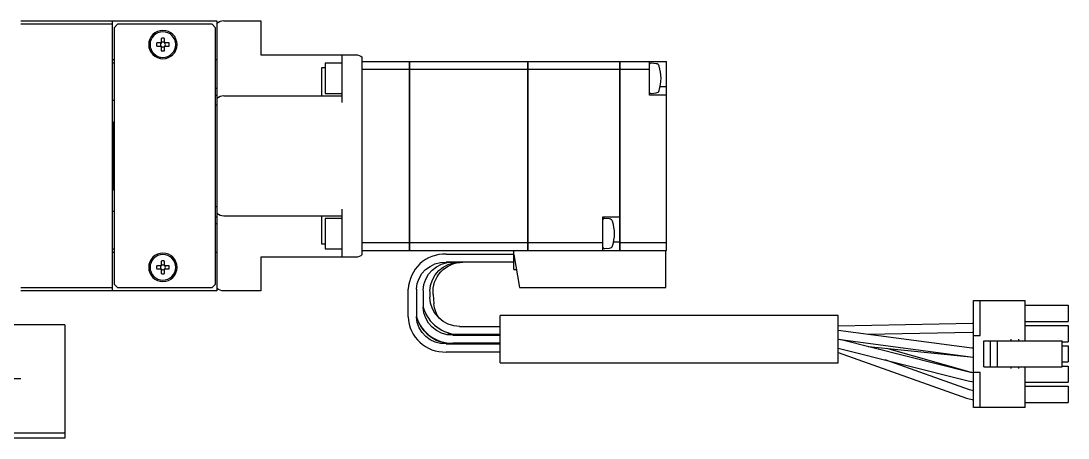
# Model space of a CAD drawing. Extents: x 0 to 762, y -8 to 465.
# Drawn here: x 606.8 to 761.7, y 281.3 to 343.1 of the extents above; entities that cross this region are included whole.
import ezdxf

# ---------------------------------------------------------------- set-up
doc = ezdxf.new("R2010")
doc.units = 0
doc.header["$LTSCALE"] = 0.5
doc.linetypes.add('CENTER', pattern=[50.8, 31.75, -6.35, 6.35, -6.35])
doc.layers.add('MSM_CENTER', color=1, linetype='CENTER')
doc.layers.add('MSM_CONTINUOUS', color=7, linetype='CONTINUOUS')

msp = doc.modelspace()

# ---------------------------------------------------------------- linework, layer by layer
at = {"layer": 'MSM_CENTER'}
msp.add_line((606.79, 290.1), (600.79, 290.1), dxfattribs=at)
at = {"layer": 'MSM_CONTINUOUS'}
for p, q in [((606.79, 343.1), (635.79, 343.1)), ((620.29, 342.6), (606.79, 342.6)), ((620.29, 343.1), (620.29, 303.1)), ((621.09, 342.6), (620.59, 342.1)), ((635.09, 342.6), (621.09, 342.6)), ((635.59, 342.1), (635.09, 342.6)), ((635.79, 343.1), (635.79, 303.1)), ((636.79, 343.1), (642.29, 343.1)), ((642.29, 343.1), (642.29, 338.1)), ((620.59, 342.1), (620.59, 304.1)), ((635.59, 304.1), (635.59, 342.1)), ((627.55, 339.84), (626.87, 339.84)), ((626.87, 339.36), (627.55, 339.36)), ((627.55, 340.52), (627.55, 339.84)), ((627.55, 339.36), (627.55, 338.69)), ((628.03, 339.84), (628.03, 340.52)), ((628.71, 339.84), (628.03, 339.84)), ((628.03, 338.69), (628.03, 339.36)), ((628.03, 339.36), (628.71, 339.36)), ((642.29, 338.1), (656.29, 338.1)), ((654.29, 331), (654.29, 338.1)), ((657.29, 308.49), (657.29, 337.72)), ((620.59, 337.35), (620.29, 337.35)), ((620.59, 336.85), (620.29, 336.85)), ((635.79, 337.35), (635.59, 337.35)), ((651.29, 336.19), (651.79, 336.19)), ((651.29, 332), (651.29, 336.19)), ((651.79, 336.85), (651.79, 332.35)), ((654.29, 336.85), (651.79, 336.85)), ((657.29, 337.1), (664.28, 337.1)), ((664.28, 309.1), (664.28, 337.1)), ((664.29, 337.09), (664.28, 337.09)), ((664.29, 337.1), (681.78, 337.1)), ((664.29, 337.1), (664.29, 309.1)), ((681.78, 309.1), (681.78, 337.1)), ((681.79, 337.09), (681.78, 337.09)), ((681.79, 337.1), (695.39, 337.1)), ((681.79, 337.1), (681.79, 309.1)), ((695.39, 309.1), (695.39, 337.1)), ((695.39, 337.09), (695.4, 337.09)), ((695.4, 337.1), (702.29, 337.1)), ((695.4, 337.1), (695.4, 309.1)), ((699.79, 332.1), (699.79, 337.1)), ((700.77, 336.77), (700, 336.84)), ((702.29, 309.1), (702.29, 337.1)), ((657.29, 335.95), (664.28, 335.95)), ((664.29, 335.95), (664.28, 335.95)), ((664.29, 335.95), (681.78, 335.95)), ((681.79, 335.95), (681.78, 335.95)), ((681.79, 335.95), (695.39, 335.95)), ((695.39, 335.95), (695.4, 335.95)), ((695.4, 335.95), (699.79, 335.95)), ((635.79, 333.1), (635.59, 333.1)), ((702.29, 333.35), (701.35, 333.35)), ((635.59, 332.1), (635.79, 332.1)), ((636.79, 332), (654.29, 332)), ((651.79, 332.35), (654.29, 332.35)), ((702.29, 332.1), (699.79, 332.1)), ((700, 332.37), (700.77, 332.44)), ((620.29, 331.35), (620.59, 331.35)), ((635.79, 330.6), (635.59, 330.6)), ((620.49, 328.1), (620.29, 327.9)), ((620.49, 328.1), (620.49, 318.1)), ((620.59, 328.1), (620.49, 328.1)), ((620.29, 318.3), (620.49, 318.1)), ((620.49, 318.1), (620.59, 318.1)), ((620.59, 314.85), (620.29, 314.85)), ((635.59, 315.6), (635.79, 315.6)), ((654.29, 308.1), (654.29, 315.2)), ((635.59, 314.1), (635.79, 314.1)), ((635.59, 313.1), (635.79, 313.1)), ((654.29, 314.2), (636.79, 314.2)), ((651.29, 310.02), (651.29, 314.2)), ((651.79, 313.85), (651.79, 309.35)), ((654.29, 313.85), (651.79, 313.85)), ((692.89, 314.1), (695.39, 314.1)), ((692.89, 309.1), (692.89, 314.1)), ((693.88, 313.77), (693.11, 313.84)), ((651.79, 310.02), (651.29, 310.02)), ((657.29, 310.26), (664.28, 310.26)), ((664.29, 310.26), (664.28, 310.26)), ((664.29, 310.26), (681.78, 310.26)), ((681.79, 310.26), (681.78, 310.26)), ((681.79, 310.26), (692.89, 310.26)), ((695.39, 310.35), (694.46, 310.35)), ((695.39, 310.26), (695.4, 310.26)), ((695.4, 310.26), (702.29, 310.26)), ((620.29, 309.35), (620.59, 309.35)), ((620.29, 308.85), (620.59, 308.85)), ((635.59, 308.85), (635.79, 308.85)), ((651.79, 309.35), (654.29, 309.35)), ((657.29, 309.1), (664.28, 309.1)), ((664.29, 309.11), (664.28, 309.11)), ((664.29, 309.1), (702.29, 309.1)), ((669.69, 308.55), (679.69, 308.55)), ((679.69, 306.3), (679.69, 309.1)), ((679.69, 308.5), (680.55, 303.6)), ((681.79, 309.11), (681.78, 309.11)), ((693.11, 309.37), (693.88, 309.44)), ((695.39, 309.11), (695.4, 309.11)), ((702.19, 303.6), (702.19, 309.1)), ((627.55, 306.84), (626.87, 306.84)), ((627.55, 307.52), (627.55, 306.84)), ((628.03, 306.84), (628.03, 307.52)), ((628.71, 306.84), (628.03, 306.84)), ((656.29, 308.1), (642.29, 308.1)), ((642.29, 308.1), (642.29, 303.1)), ((679.69, 307.35), (669.69, 307.35)), ((672.17, 307.35), (671.93, 307.35)), ((626.87, 306.36), (627.55, 306.36)), ((627.55, 306.36), (627.55, 305.69)), ((628.03, 305.69), (628.03, 306.36)), ((628.03, 306.36), (628.71, 306.36)), ((679.69, 306.3), (680.08, 306.3)), ((606.79, 303.6), (620.29, 303.6)), ((620.59, 304.1), (621.09, 303.6)), ((621.09, 303.6), (635.09, 303.6)), ((635.09, 303.6), (635.59, 304.1)), ((680.55, 303.6), (702.19, 303.6)), ((635.79, 303.1), (606.79, 303.1)), ((642.29, 303.1), (636.79, 303.1)), ((664.09, 299.26), (664.09, 303.35)), ((665.29, 303.35), (665.29, 299.26)), ((666.29, 303.19), (666.29, 300.72)), ((667.29, 303.04), (667.29, 302.17)), ((667.77, 302.59), (667.89, 301.2)), ((747.69, 301.7), (755.34, 301.7)), ((747.69, 285.85), (747.69, 301.7)), ((748.71, 296.51), (748.71, 301.7)), ((755.34, 295.71), (755.34, 301.7)), ((755.34, 300.98), (761.69, 300.98)), ((761.69, 300.98), (761.69, 298.58)), ((665.3, 299.26), (665.29, 299.3)), ((677.69, 292.45), (677.69, 299.45)), ((727.69, 299.45), (677.69, 299.45)), ((727.69, 292.45), (727.69, 299.45)), ((613.29, 298.1), (520.29, 298.1)), ((613.29, 298.1), (613.29, 281.3)), ((671.69, 297.85), (677.69, 297.85)), ((747.58, 298.3), (727.69, 297.9)), ((747.69, 298.3), (747.51, 298.3)), ((747.69, 298.3), (747.58, 298.3)), ((755.34, 298.58), (761.69, 298.58)), ((755.34, 297.98), (761.69, 297.98)), ((761.69, 297.98), (761.69, 295.58)), ((669.98, 296.71), (669.95, 296.71)), ((669.95, 296.71), (669.98, 296.71)), ((670.69, 296.65), (669.98, 296.71)), ((669.98, 296.71), (671.19, 296.55)), ((677.69, 296.65), (670.69, 296.65)), ((670.69, 296.55), (677.69, 296.55)), ((747.45, 294.64), (727.69, 297.26)), ((727.69, 295.95), (747.28, 293.35)), ((747.25, 291.04), (727.91, 295.92)), ((731.99, 296.69), (747.54, 297)), ((747.54, 297), (747.69, 297)), ((747.69, 296.51), (748.71, 296.51)), ((753.24, 295.96), (753.24, 295.71)), ((754.39, 295.71), (754.39, 295.96)), ((669.69, 295.25), (677.69, 295.25)), ((677.69, 295.35), (670.69, 295.35)), ((727.69, 294.63), (746.93, 289.78)), ((732.11, 294.86), (747.28, 293.34)), ((747.2, 291.07), (734.87, 294.58)), ((747.69, 294.62), (747.45, 294.64)), ((749.24, 291.85), (749.24, 295.71)), ((749.24, 295.71), (760.8, 295.71)), ((750.24, 291.85), (750.24, 295.71)), ((751.26, 291.85), (751.26, 295.71)), ((760.8, 291.85), (760.8, 295.71)), ((760.8, 295.58), (761.69, 295.58)), ((760.8, 294.98), (761.69, 294.98)), ((761.69, 294.98), (761.69, 292.58)), ((677.69, 294.05), (669.69, 294.05)), ((727.69, 293.96), (746.66, 287.23)), ((747.09, 288.46), (734.62, 292.88)), ((747.28, 293.35), (747.69, 293.31)), ((747.28, 293.34), (747.69, 293.31)), ((677.69, 292.45), (727.69, 292.45)), ((749.24, 291.85), (760.8, 291.85)), ((753.24, 291.85), (753.24, 291.6)), ((754.39, 291.6), (754.39, 291.85)), ((755.34, 285.85), (755.34, 291.85)), ((760.8, 292.58), (761.69, 292.58)), ((760.8, 291.98), (761.69, 291.98)), ((761.69, 291.98), (761.69, 289.58)), ((746.93, 289.78), (747.69, 289.64)), ((747.69, 290.96), (747.2, 291.07)), ((747.69, 290.95), (747.25, 291.04)), ((747.69, 291.05), (748.71, 291.05)), ((748.71, 285.85), (748.71, 291.05)), ((747.69, 288.29), (747.09, 288.46)), ((755.34, 289.58), (761.69, 289.58)), ((755.34, 288.98), (761.69, 288.98)), ((761.69, 288.98), (761.69, 286.58)), ((746.65, 287.23), (747.69, 286.97)), ((746.66, 287.23), (747.69, 286.97)), ((755.34, 286.58), (761.69, 286.58)), ((755.34, 285.85), (747.69, 285.85)), ((520.29, 282.1), (613.29, 282.1)), ((613.29, 281.3), (520.29, 281.3))]:
    msp.add_line(p, q, dxfattribs=at)
at = {"layer": 'MSM_CONTINUOUS', "extrusion": (0, 0, -1)}
for centre, radius in [((-627.79, 339.6), 2.1), ((-627.79, 339.6), 1.9), ((-627.79, 306.6), 2.1), ((-627.79, 306.6), 1.9)]:
    msp.add_circle(centre, radius, dxfattribs=at)
at = {"layer": 'MSM_CONTINUOUS'}
for centre, radius, start, end in [((636.79, 341.6), 1.5, 90, 131.8103), ((627.79, 339.6), 0.95, 165.3667, 194.6333), ((627.79, 339.6), 0.365, 138.8496, 221.1504), ((627.79, 339.6), 0.95, 75.3667, 104.6333), ((627.79, 339.6), 0.365, 48.8496, 131.1504), ((627.79, 339.6), 0.365, 228.8496, 311.1504), ((627.79, 339.6), 0.365, 318.8496, 41.1504), ((627.79, 339.6), 0.95, 345.3667, 14.6333), ((627.79, 339.6), 0.95, 255.3667, 284.6333), ((699.98, 336.64), 0.2, 85, 161.8051), ((700.72, 336.27), 0.5, 17.6292, 85), ((695.48, 334.6), 6, 342.3708, 17.6292), ((636.79, 330.5), 1.5, 90, 131.8103), ((699.98, 332.57), 0.2, 198.1949, 275), ((700.72, 332.94), 0.5, 275, 342.3708), ((693.09, 313.64), 0.2, 85, 180), ((693.83, 313.27), 0.5, 17.6292, 85), ((688.59, 311.6), 6, 342.3708, 17.6292), ((669.5, 303.15), 5.41, 87.9657, 177.8137), ((693.09, 309.57), 0.2, 180, 275), ((693.83, 309.94), 0.5, 275, 342.3708), ((627.79, 306.6), 0.95, 165.3667, 194.6333), ((627.79, 306.6), 0.365, 138.8496, 221.1504), ((627.79, 306.6), 0.95, 75.3667, 104.6333), ((627.79, 306.6), 0.365, 48.8496, 131.1504), ((627.79, 306.6), 0.365, 318.8496, 41.1504), ((627.79, 306.6), 0.95, 345.3667, 14.6333), ((627.79, 306.6), 0.365, 228.8496, 311.1504), ((627.79, 306.6), 0.95, 255.3667, 284.6333), ((671.66, 302.24), 5.59, 195.9654, 270.2921), ((669.49, 299.46), 5.41, 182.1273, 272.0933), ((670.61, 300.92), 5.57, 197.3809, 270.7723)]:
    msp.add_arc(centre, radius, start, end, dxfattribs=at)
at = {"layer": 'MSM_CONTINUOUS', "extrusion": (0, 0, -1)}
for centre, radius, start, end in [((-656.29, 336.6), 1.5, 90, 131.8103), ((-636.79, 315.7), 1.5, 270, 311.8103), ((-656.29, 309.6), 1.5, 228.1897, 270), ((-669.5, 303.14), 4.22, 2.8542, 92.5704), ((-670.57, 303.07), 4.29, 1.642, 91.5567), ((-671.65, 303), 4.36, 0.5892, 90.5857), ((-672.14, 302.97), 4.39, 355.0821, 90.1308), ((-636.79, 304.6), 1.5, 270, 311.8103), ((-671.65, 302.21), 4.36, 269.4314, 359.3937), ((-670.58, 300.84), 4.29, 268.4892, 358.3121), ((-672.24, 301.59), 4.37, 322.9581, 354.9542), ((-669.51, 299.47), 4.22, 267.5064, 357.069), ((-670.58, 300.7), 5.45, 271.1091, 336.0046)]:
    msp.add_arc(centre, radius, start, end, dxfattribs=at)

doc.saveas('drawing.dxf')
